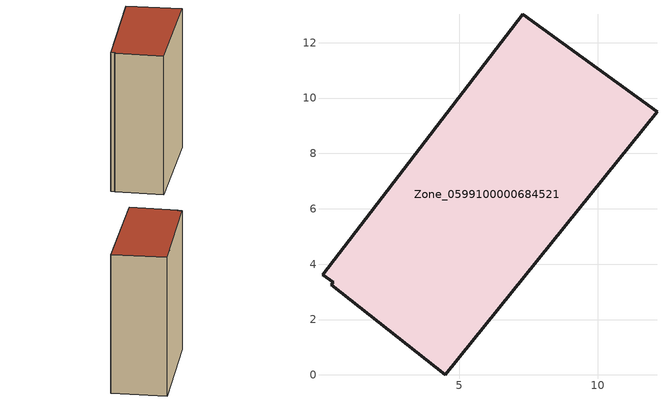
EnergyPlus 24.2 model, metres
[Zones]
Zone_0599100000684521
 floor ground (C_G): 4.49,0 0.38,3.25 0.44,3.34 0.05,3.62 7.28,13.03 12.14,9.5 z0
 wall outside (C_F): 7.28,13.03 0.05,3.62 0.44,3.34 0.38,3.25 4.49,0 12.14,9.5 7.28,13.03 z0:16.13
 roof outside (C_R): 0.38,3.25 4.49,0 12.14,9.5 7.28,13.03 0.05,3.62 0.44,3.34 z16.13
[BUILDING]
Pand.0599100000684521: North Axis=0; Terrain=City; Loads Convergence Tolerance Value=0.04; Temperature Convergence Tolerance Value=0.4; Solar Distribution=FullExterior; Maximum Number of Warmup Days=25; Minimum Number of Warmup Days=1
[Site:Location]
Rotterdam.The.Hague.AP_ZH_NLD Design_Conditions: Latitude=51.96; Longitude=4.45; Time Zone=1; Elevation=-4.5
[SITE:GROUNDTEMPERATURE:BUILDINGSURFACE]
18, 18, 18, 18, 18, 18, 18, 18, 18, 18, 18, 18
[MATERIAL] Thermal Absorptance=0.9; Solar Absorptance=0.7; Visible Absorptance=0.7
Name | Roughness | Thickness | Conductivity | Density | Specific Heat
G.TI.1946 | MediumSmooth | 0.15 | 1 | 540 | 1210
F.TI.1946 | Rough | 0.3 | 0.857143 | 1920 | 840
R.TI.1946 | MediumRough | 0.2 | 0.1 | 1500 | 1000
[CONSTRUCTION]
C_G: G.TI.1946
C_F: F.TI.1946
C_R: R.TI.1946
[ZONE]
Zone_0599100000684521: Type=1; Multiplier=1; Ceiling Height=Autocalculate; Volume=Autocalculate; Floor Area=autocalculate; Part of Total Floor Area=Yes
[ZONEINFILTRATION:DESIGNFLOWRATE]
Infil_Zone_0599100000684521: Zone or ZoneList or Space or SpaceList=Zone_0599100000684521; Schedule=AlwaysOn; Design Flow Rate Calculation Method=Flow/Area; Flow Rate per Floor Area=0.003; Constant Term Coefficient=1; Temperature Term Coefficient=0; Velocity Term Coefficient=0; Velocity Squared Term Coefficient=0
[HVACTEMPLATE:ZONE:IDEALLOADSAIRSYSTEM]
Zone_0599100000684521: Maximum Heating Supply Air Temperature=50; Minimum Cooling Supply Air Temperature=13; Maximum Heating Supply Air Humidity Ratio=0.0156; Minimum Cooling Supply Air Humidity Ratio=0.0077; Heating Limit=NoLimit; Cooling Limit=NoLimit; Dehumidification Control Type=ConstantSensibleHeatRatio; Cooling Sensible Heat Ratio=0.7; Dehumidification Setpoint=60; Humidification Control Type=None; Humidification Setpoint=30; Outdoor Air Method=None; Outdoor Air Flow Rate per Person=0.00944; Outdoor Air Flow Rate per Zone Floor Area=0; Outdoor Air Flow Rate per Zone=0; Demand Controlled Ventilation Type=None; Outdoor Air Economizer Type=NoEconomizer; Heat Recovery Type=None; Sensible Heat Recovery Effectiveness=0.7; Latent Heat Recovery Effectiveness=0.65
[ZONECONTROL:THERMOSTAT]
ThermostatControl_Zone_0599100000684521: Zone or ZoneList=Zone_0599100000684521; Control Type Schedule=DualSetpointControlType; Control 1=Thermostat_Zone_0599100000684521; Temperature Difference Between Cutout And Setpoint=0
[THERMOSTATSETPOINT:DUALSETPOINT]
Thermostat_Zone_0599100000684521: Heating Setpoint Temperature Schedule=HeatingSetpoint_Zone_0599100000684521; Cooling Setpoint Temperature Schedule=CoolingSetpoint_Zone_0599100000684521
[SCHEDULE:COMPACT]
HeatingSetpoint_Zone_0599100000684521: Through: 12/31, For: AllDays, Until: 24:00, 21
CoolingSetpoint_Zone_0599100000684521: Through: 12/31, For: AllDays, Until: 24:00, 24
DualSetpointControlType: Through: 12/31, For: AllDays, Until: 24:00, 4
AlwaysOn: Through: 12/31, For: AllDays, Until: 24:00, 1
